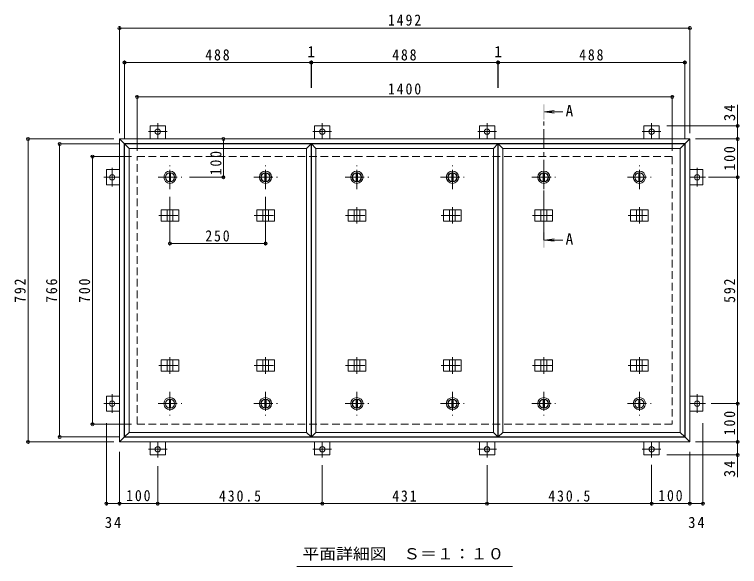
# Model space of a CAD drawing. Units: millimetres at full size, sheet at 1:10. Extents: x -2570 to 2311, y -1962 to 1160.
# Drawn here: x -2108 to -211, y -297 to 1146 of the extents above; entities that cross this region are included whole.
import ezdxf
from ezdxf.enums import TextEntityAlignment as Align

# ---------------------------------------------------------------- set-up
doc = ezdxf.new("R2010")
doc.units = ezdxf.units.MM
doc.header["$LTSCALE"] = 10
doc.header["$PDMODE"] = 32
doc.header["$PDSIZE"] = 8
doc.linetypes.add('CHAIN1', pattern=[8, 5, -1, 1, -1])
doc.linetypes.add('DASHED2', pattern=[3, 2, -1])
for name, color, linetype, lineweight in [('0-1_躯体', 2, 'DASHED2', 9), ('0-2_仕上', 3, 'Continuous', 9), ('0-3_建具', 4, 'Continuous', 9), ('0-5_寸法', 4, 'Continuous', 9), ('0-C', 2, 'Continuous', 9), ('0-E', 3, 'Continuous', 9), ('0-F', 7, 'Continuous', 9)]:
    doc.layers.add(name, color=color, linetype=linetype, lineweight=lineweight)
doc.styles.add('ＭＳ ゴシック', font='')
doc.styles.get('ＭＳ ゴシック').set_extended_font_data('MS Gothic')

msp = doc.modelspace()

# ---------------------------------------------------------------- linework, layer by layer
at = {"layer": '0-1_躯体'}
for p, q in [((-1786.8, 774.52), (-386.8, 774.52)), ((-1786.8, 74.52), (-1786.8, 774.52)), ((-386.8, 774.52), (-386.8, 74.52)), ((-386.8, 74.52), (-1786.8, 74.52))]:
    msp.add_line(p, q, dxfattribs=at)
at = {"layer": '0-2_仕上'}
for p, q in [((-1819.8, 807.52), (-1807.8, 795.52)), ((-1819.8, 41.52), (-1819.8, 807.52)), ((-1819.8, 807.52), (-1331.8, 807.52)), ((-1343.8, 795.52), (-1331.8, 807.52)), ((-1331.8, 41.52), (-1331.8, 807.52)), ((-1330.8, 807.52), (-1318.8, 795.52)), ((-1330.8, 41.52), (-1330.8, 807.52)), ((-1330.8, 807.52), (-842.8, 807.52)), ((-854.8, 795.52), (-842.8, 807.52)), ((-842.8, 41.52), (-842.8, 807.52)), ((-841.8, 807.52), (-829.8, 795.52)), ((-841.8, 41.52), (-841.8, 807.52)), ((-841.8, 807.52), (-353.8, 807.52)), ((-365.8, 795.52), (-353.8, 807.52)), ((-353.8, 41.52), (-353.8, 807.52)), ((-1819.8, 41.52), (-1807.8, 53.52)), ((-1331.8, 41.52), (-1819.8, 41.52)), ((-1343.8, 53.52), (-1807.8, 53.52)), ((-1330.8, 41.52), (-1318.8, 53.52)), ((-842.8, 41.52), (-1330.8, 41.52)), ((-854.8, 53.52), (-1318.8, 53.52)), ((-841.8, 41.52), (-829.8, 53.52)), ((-353.8, 41.52), (-841.8, 41.52)), ((-365.8, 53.52), (-829.8, 53.52))]:
    msp.add_line(p, q, dxfattribs=at)
for points in [[(-1807.8, 53.52), (-1807.8, 795.52), (-1343.8, 795.52)], [(-1331.8, 41.52), (-1343.8, 53.52), (-1343.8, 795.52)], [(-1318.8, 53.52), (-1318.8, 795.52), (-854.8, 795.52)], [(-842.8, 41.52), (-854.8, 53.52), (-854.8, 795.52)], [(-829.8, 53.52), (-829.8, 795.52), (-365.8, 795.52)], [(-353.8, 41.52), (-365.8, 53.52), (-365.8, 795.52)]]:
    msp.add_lwpolyline(points, dxfattribs=at)
at = {"layer": '0-3_建具', "color": 2}
for p, q in [((-1832.8, 820.52), (-1820.8, 808.52)), ((-1832.8, 820.52), (-340.8, 820.52)), ((-1832.8, 28.52), (-1832.8, 820.52)), ((-352.8, 808.52), (-340.8, 820.52)), ((-340.8, 820.52), (-340.8, 28.52)), ((-1820.8, 808.52), (-352.8, 808.52)), ((-1820.8, 40.52), (-1820.8, 808.52)), ((-352.8, 40.52), (-352.8, 808.52)), ((-1820.8, 40.52), (-1832.8, 28.52)), ((-352.8, 40.52), (-1820.8, 40.52)), ((-352.8, 40.52), (-340.8, 28.52)), ((-340.8, 28.52), (-1832.8, 28.52))]:
    msp.add_line(p, q, dxfattribs=at)
at = {"layer": '0-3_建具'}
for p, q in [((-1723.89, 635.52), (-1723.89, 605.52)), ((-1723.89, 635.52), (-1677.71, 635.52)), ((-1708.3, 635.52), (-1708.3, 605.52)), ((-1693.3, 635.52), (-1693.3, 605.52)), ((-1677.71, 635.52), (-1677.71, 605.52)), ((-1473.89, 635.52), (-1473.89, 605.52)), ((-1473.89, 635.52), (-1427.71, 635.52)), ((-1458.3, 635.52), (-1458.3, 605.52)), ((-1443.3, 635.52), (-1443.3, 605.52)), ((-1427.71, 635.52), (-1427.71, 605.52)), ((-1234.89, 635.52), (-1234.89, 605.52)), ((-1234.89, 635.52), (-1188.71, 635.52)), ((-1219.3, 635.52), (-1219.3, 605.52)), ((-1204.3, 635.52), (-1204.3, 605.52)), ((-1188.71, 635.52), (-1188.71, 605.52)), ((-984.89, 635.52), (-984.89, 605.52)), ((-984.89, 635.52), (-938.71, 635.52)), ((-969.3, 635.52), (-969.3, 605.52)), ((-954.3, 635.52), (-954.3, 605.52)), ((-938.71, 635.52), (-938.71, 605.52)), ((-745.89, 635.52), (-745.89, 605.52)), ((-745.89, 635.52), (-699.71, 635.52)), ((-730.3, 635.52), (-730.3, 605.52)), ((-715.3, 635.52), (-715.3, 605.52)), ((-699.71, 635.52), (-699.71, 605.52)), ((-495.89, 635.52), (-495.89, 605.52)), ((-495.89, 635.52), (-449.71, 635.52)), ((-480.3, 635.52), (-480.3, 605.52)), ((-465.3, 635.52), (-465.3, 605.52)), ((-449.71, 635.52), (-449.71, 605.52)), ((-1723.89, 605.52), (-1677.71, 605.52)), ((-1473.89, 605.52), (-1427.71, 605.52)), ((-1234.89, 605.52), (-1188.71, 605.52)), ((-984.89, 605.52), (-938.71, 605.52)), ((-745.89, 605.52), (-699.71, 605.52)), ((-495.89, 605.52), (-449.71, 605.52)), ((-1723.89, 213.52), (-1723.89, 243.52)), ((-1723.89, 243.52), (-1677.71, 243.52)), ((-1708.3, 213.52), (-1708.3, 243.52)), ((-1693.3, 213.52), (-1693.3, 243.52)), ((-1677.71, 213.52), (-1677.71, 243.52)), ((-1473.89, 213.52), (-1473.89, 243.52)), ((-1473.89, 243.52), (-1427.71, 243.52)), ((-1458.3, 213.52), (-1458.3, 243.52)), ((-1443.3, 213.52), (-1443.3, 243.52)), ((-1427.71, 213.52), (-1427.71, 243.52)), ((-1234.89, 213.52), (-1234.89, 243.52)), ((-1234.89, 243.52), (-1188.71, 243.52)), ((-1219.3, 213.52), (-1219.3, 243.52)), ((-1204.3, 213.52), (-1204.3, 243.52)), ((-1188.71, 213.52), (-1188.71, 243.52)), ((-984.89, 213.52), (-984.89, 243.52)), ((-984.89, 243.52), (-938.71, 243.52)), ((-969.3, 213.52), (-969.3, 243.52)), ((-954.3, 213.52), (-954.3, 243.52)), ((-938.71, 213.52), (-938.71, 243.52)), ((-745.89, 213.52), (-745.89, 243.52)), ((-745.89, 243.52), (-699.71, 243.52)), ((-730.3, 213.52), (-730.3, 243.52)), ((-715.3, 213.52), (-715.3, 243.52)), ((-699.71, 213.52), (-699.71, 243.52)), ((-495.89, 213.52), (-495.89, 243.52)), ((-495.89, 243.52), (-449.71, 243.52)), ((-480.3, 213.52), (-480.3, 243.52)), ((-465.3, 213.52), (-465.3, 243.52)), ((-449.71, 213.52), (-449.71, 243.52)), ((-1723.89, 213.52), (-1677.71, 213.52)), ((-1473.89, 213.52), (-1427.71, 213.52)), ((-1234.89, 213.52), (-1188.71, 213.52)), ((-984.89, 213.52), (-938.71, 213.52)), ((-745.89, 213.52), (-699.71, 213.52)), ((-495.89, 213.52), (-449.71, 213.52))]:
    msp.add_line(p, q, dxfattribs=at)
at = {"layer": '0-3_建具', "linetype": 'CHAIN1'}
for p, q in [((-1700.8, 642.63), (-1700.8, 599.4)), ((-1450.8, 642.63), (-1450.8, 599.4)), ((-1211.8, 642.63), (-1211.8, 599.4)), ((-961.8, 642.63), (-961.8, 599.4)), ((-722.8, 642.63), (-722.8, 599.4)), ((-472.8, 642.63), (-472.8, 599.4)), ((-1730.21, 620.52), (-1671.39, 620.52)), ((-1480.21, 620.52), (-1421.39, 620.52)), ((-1241.21, 620.52), (-1182.39, 620.52)), ((-991.21, 620.52), (-932.39, 620.52)), ((-752.21, 620.52), (-693.39, 620.52)), ((-502.21, 620.52), (-443.39, 620.52)), ((-1700.8, 206.4), (-1700.8, 249.64)), ((-1450.8, 206.4), (-1450.8, 249.64)), ((-1211.8, 206.4), (-1211.8, 249.64)), ((-961.8, 206.4), (-961.8, 249.64)), ((-722.8, 206.4), (-722.8, 249.64)), ((-472.8, 206.4), (-472.8, 249.64)), ((-1730.21, 228.52), (-1671.39, 228.52)), ((-1480.21, 228.52), (-1421.39, 228.52)), ((-1241.21, 228.52), (-1182.39, 228.52)), ((-991.21, 228.52), (-932.39, 228.52)), ((-752.21, 228.52), (-693.39, 228.52)), ((-502.21, 228.52), (-443.39, 228.52))]:
    msp.add_line(p, q, dxfattribs=at)
at = {"layer": '0-5_寸法'}
for p, q in [((-720.8, 891.33), (-696.01, 894.6)), ((-720.8, 891.33), (-696.01, 888.07)), ((-720.8, 891.33), (-673.34, 891.33)), ((-720.8, 556.21), (-696.01, 559.47)), ((-720.8, 556.21), (-696.01, 552.95)), ((-720.8, 556.21), (-673.34, 556.21))]:
    msp.add_line(p, q, dxfattribs=at)
at = {"layer": '0-5_寸法', "linetype": 'CHAIN1'}
msp.add_line((-722.8, 556.21), (-722.8, 871.33), dxfattribs=at)
at = {"layer": '0-5_寸法', "color": 7}
msp.add_line((-1369.33, -297.26), (-804.27, -297.26), dxfattribs=at)
at = {"layer": '0-5_寸法'}
for points in [[(-720.8, 911.33), (-724.8, 911.33), (-720.8, 871.33), (-724.8, 871.33)], [(-720.8, 536.21), (-724.8, 536.21), (-720.8, 576.21), (-724.8, 576.21)]]:
    msp.add_solid(points, dxfattribs=at)
at = {"layer": '0-C', "linetype": 'CHAIN1'}
for p, q in [((-1700.8, 689.52), (-1700.8, 751.52)), ((-1450.8, 689.52), (-1450.8, 751.52)), ((-1211.8, 689.52), (-1211.8, 751.52)), ((-961.8, 689.52), (-961.8, 751.52)), ((-722.8, 689.52), (-722.8, 751.52)), ((-472.8, 689.52), (-472.8, 751.52)), ((-1731.8, 720.52), (-1669.8, 720.52)), ((-1481.8, 720.52), (-1419.8, 720.52)), ((-1242.8, 720.52), (-1180.8, 720.52)), ((-992.8, 720.52), (-930.8, 720.52)), ((-753.8, 720.52), (-691.8, 720.52)), ((-503.8, 720.52), (-441.8, 720.52)), ((-1700.8, 159.52), (-1700.8, 97.52)), ((-1450.8, 159.52), (-1450.8, 97.52)), ((-1211.8, 159.52), (-1211.8, 97.52)), ((-961.8, 159.52), (-961.8, 97.52)), ((-722.8, 159.52), (-722.8, 97.52)), ((-472.8, 159.52), (-472.8, 97.52)), ((-1731.8, 128.52), (-1669.8, 128.52)), ((-1481.8, 128.52), (-1419.8, 128.52)), ((-1242.8, 128.52), (-1180.8, 128.52)), ((-992.8, 128.52), (-930.8, 128.52)), ((-753.8, 128.52), (-691.8, 128.52)), ((-503.8, 128.52), (-441.8, 128.52))]:
    msp.add_line(p, q, dxfattribs=at)
at = {"layer": '0-C'}
for p, q in [((-1702.3, 731.92), (-1702.3, 709.12)), ((-1699.3, 731.92), (-1699.3, 709.12)), ((-1452.3, 731.92), (-1452.3, 709.12)), ((-1449.3, 731.92), (-1449.3, 709.12)), ((-1213.3, 731.92), (-1213.3, 709.12)), ((-1210.3, 731.92), (-1210.3, 709.12)), ((-963.3, 731.92), (-963.3, 709.12)), ((-960.3, 731.92), (-960.3, 709.12)), ((-724.3, 731.92), (-724.3, 709.12)), ((-721.3, 731.92), (-721.3, 709.12)), ((-474.3, 731.92), (-474.3, 709.12)), ((-471.3, 731.92), (-471.3, 709.12)), ((-1702.3, 117.11), (-1702.3, 139.92)), ((-1699.3, 117.11), (-1699.3, 139.92)), ((-1452.3, 117.11), (-1452.3, 139.92)), ((-1449.3, 117.11), (-1449.3, 139.92)), ((-1213.3, 117.11), (-1213.3, 139.92)), ((-1210.3, 117.11), (-1210.3, 139.92)), ((-963.3, 117.11), (-963.3, 139.92)), ((-960.3, 117.11), (-960.3, 139.92)), ((-724.3, 117.11), (-724.3, 139.92)), ((-721.3, 117.11), (-721.3, 139.92)), ((-474.3, 117.11), (-474.3, 139.92)), ((-471.3, 117.11), (-471.3, 139.92))]:
    msp.add_line(p, q, dxfattribs=at)
for centre, radius in [((-1700.8, 720.52), 16), ((-1700.8, 720.52), 12), ((-1700.8, 720.52), 11.5), ((-1450.8, 720.52), 16), ((-1450.8, 720.52), 12), ((-1450.8, 720.52), 11.5), ((-1211.8, 720.52), 16), ((-1211.8, 720.52), 12), ((-1211.8, 720.52), 11.5), ((-961.8, 720.52), 16), ((-961.8, 720.52), 12), ((-961.8, 720.52), 11.5), ((-722.8, 720.52), 16), ((-722.8, 720.52), 12), ((-722.8, 720.52), 11.5), ((-472.8, 720.52), 16), ((-472.8, 720.52), 12), ((-472.8, 720.52), 11.5), ((-1700.8, 128.52), 16), ((-1700.8, 128.52), 12), ((-1700.8, 128.52), 11.5), ((-1450.8, 128.52), 16), ((-1450.8, 128.52), 12), ((-1450.8, 128.52), 11.5), ((-1211.8, 128.52), 16), ((-1211.8, 128.52), 12), ((-1211.8, 128.52), 11.5), ((-961.8, 128.52), 16), ((-961.8, 128.52), 12), ((-961.8, 128.52), 11.5), ((-722.8, 128.52), 16), ((-722.8, 128.52), 12), ((-722.8, 128.52), 11.5), ((-472.8, 128.52), 16), ((-472.8, 128.52), 12), ((-472.8, 128.52), 11.5)]:
    msp.add_circle(centre, radius, dxfattribs=at)
at = {"layer": '0-E'}
for p, q in [((-1752.8, 854.72), (-1712.8, 854.72)), ((-1752.8, 854.72), (-1752.8, 820.52)), ((-1712.8, 854.72), (-1712.8, 820.52)), ((-1322.3, 854.72), (-1282.3, 854.72)), ((-1322.3, 854.72), (-1322.3, 820.52)), ((-1282.3, 854.72), (-1282.3, 820.52)), ((-891.3, 854.72), (-851.3, 854.72)), ((-891.3, 854.72), (-891.3, 820.52)), ((-851.3, 854.72), (-851.3, 820.52)), ((-460.8, 854.72), (-420.8, 854.72)), ((-460.8, 854.72), (-460.8, 820.52)), ((-420.8, 854.72), (-420.8, 820.52)), ((-1867, 700.52), (-1867, 740.52)), ((-1867, 740.52), (-1832.8, 740.52)), ((-306.6, 740.52), (-340.8, 740.52)), ((-306.6, 740.52), (-306.6, 700.52)), ((-1867, 700.52), (-1832.8, 700.52)), ((-306.6, 700.52), (-340.8, 700.52)), ((-1867, 108.52), (-1867, 148.52)), ((-1867, 148.52), (-1832.8, 148.52)), ((-306.6, 148.52), (-340.8, 148.52)), ((-306.6, 148.52), (-306.6, 108.52)), ((-1867, 108.52), (-1832.8, 108.52)), ((-306.6, 108.52), (-340.8, 108.52)), ((-1752.8, -5.68), (-1752.8, 28.52)), ((-1712.8, -5.68), (-1712.8, 28.52)), ((-1322.3, -5.68), (-1322.3, 28.52)), ((-1282.3, -5.68), (-1282.3, 28.52)), ((-891.3, -5.68), (-891.3, 28.52)), ((-851.3, -5.68), (-851.3, 28.52)), ((-460.8, -5.68), (-460.8, 28.52)), ((-420.8, -5.68), (-420.8, 28.52)), ((-1712.8, -5.68), (-1752.8, -5.68)), ((-1282.3, -5.68), (-1322.3, -5.68)), ((-851.3, -5.68), (-891.3, -5.68)), ((-420.8, -5.68), (-460.8, -5.68))]:
    msp.add_line(p, q, dxfattribs=at)
at = {"layer": '0-E', "linetype": 'CHAIN1'}
for p, q in [((-1732.8, 861.69), (-1732.8, 820.52)), ((-1302.3, 861.69), (-1302.3, 820.52)), ((-871.3, 861.69), (-871.3, 820.52)), ((-440.8, 861.69), (-440.8, 820.52)), ((-1708.42, 839.72), (-1757.18, 839.72)), ((-1277.92, 839.72), (-1326.68, 839.72)), ((-846.92, 839.72), (-895.68, 839.72)), ((-416.42, 839.72), (-465.18, 839.72)), ((-1852, 744.89), (-1852, 696.14)), ((-321.6, 696.14), (-321.6, 744.89)), ((-1873.97, 720.52), (-1832.8, 720.52)), ((-299.63, 720.52), (-340.8, 720.52)), ((-1852, 152.89), (-1852, 104.14)), ((-321.6, 104.14), (-321.6, 152.89)), ((-1873.97, 128.52), (-1832.8, 128.52)), ((-299.63, 128.52), (-340.8, 128.52)), ((-1732.8, -12.66), (-1732.8, 28.52)), ((-1302.3, -12.66), (-1302.3, 28.52)), ((-871.3, -12.66), (-871.3, 28.52)), ((-440.8, -12.66), (-440.8, 28.52)), ((-1757.18, 9.32), (-1708.42, 9.32)), ((-1326.68, 9.32), (-1277.92, 9.32)), ((-895.68, 9.32), (-846.92, 9.32)), ((-465.18, 9.32), (-416.42, 9.32))]:
    msp.add_line(p, q, dxfattribs=at)
at = {"layer": '0-E'}
for centre in [(-1732.8, 839.72), (-1302.3, 839.72), (-871.3, 839.72), (-440.8, 839.72), (-1852, 720.52), (-321.6, 720.52), (-1852, 128.52), (-321.6, 128.52), (-1732.8, 9.32), (-1302.3, 9.32), (-871.3, 9.32), (-440.8, 9.32)]:
    msp.add_circle(centre, 7, dxfattribs=at)
at = {"layer": '0-F'}
for p, q in [((-1832.8, 835.52), (-1832.8, 1115.52)), ((-1832.8, 1110.52), (-340.8, 1110.52)), ((-340.8, 835.52), (-340.8, 1115.52)), ((-1819.8, 822.52), (-1819.8, 1025.52)), ((-353.8, 822.52), (-353.8, 1025.52)), ((-1819.8, 1020.52), (-1331.8, 1020.52)), ((-1331.8, 1023.52), (-1331.8, 953.94)), ((-1331.8, 1020.52), (-1330.8, 1020.52)), ((-1330.8, 1023.52), (-1330.8, 953.94)), ((-1330.8, 1020.52), (-842.8, 1020.52)), ((-842.8, 1023.52), (-842.8, 953.94)), ((-842.8, 1020.52), (-841.8, 1020.52)), ((-841.8, 1023.52), (-841.8, 953.94)), ((-841.8, 1020.52), (-353.8, 1020.52)), ((-1786.8, 789.52), (-1786.8, 935.52)), ((-1786.8, 930.52), (-386.8, 930.52)), ((-386.8, 789.52), (-386.8, 935.52)), ((-215.82, 854.72), (-215.82, 909.9)), ((-210.82, 854.72), (-400.8, 854.72)), ((-215.82, 820.52), (-215.82, 854.72)), ((-1847.8, 820.52), (-2077.06, 820.52)), ((-2072.06, 28.52), (-2072.06, 820.52)), ((-1560.88, 820.52), (-1560.88, 720.52)), ((-325.8, 820.52), (-210.82, 820.52)), ((-215.82, 720.52), (-215.82, 820.52)), ((-1834.8, 807.52), (-1994.59, 807.52)), ((-1989.59, 41.52), (-1989.59, 807.52)), ((-1801.8, 774.52), (-1908.42, 774.52)), ((-1903.42, 74.52), (-1903.42, 774.52)), ((-1557.88, 720.52), (-1649.8, 720.52)), ((-291.87, 720.52), (-210.82, 720.52)), ((-215.82, 128.52), (-215.82, 720.52)), ((-1700.8, 544.22), (-1700.8, 669.52)), ((-1450.8, 544.22), (-1450.8, 669.52)), ((-1700.8, 547.22), (-1450.8, 547.22)), ((-285.28, 128.52), (-210.82, 128.52)), ((-215.82, 28.52), (-215.82, 128.52)), ((-1867, -137.85), (-1867, 77.31)), ((-306.6, -137.85), (-306.6, 77.31)), ((-1801.8, 74.52), (-1908.42, 74.52)), ((-1834.8, 41.52), (-1994.59, 41.52)), ((-1847.8, 28.52), (-2077.06, 28.52)), ((-325.8, 28.52), (-210.82, 28.52)), ((-215.82, 28.52), (-215.82, -5.68)), ((-1832.8, 2.31), (-1832.8, -137.85)), ((-340.8, 2.31), (-340.8, -137.85)), ((-210.82, -5.68), (-400.8, -5.68)), ((-215.82, -5.68), (-215.82, -63.63)), ((-1732.8, -34.99), (-1732.8, -137.85)), ((-1302.3, -135.85), (-1302.3, -32.66)), ((-871.3, -135.85), (-871.3, -32.66)), ((-440.8, -31.62), (-440.8, -137.85)), ((-1867, -132.85), (-1832.8, -132.85)), ((-1832.8, -132.85), (-1732.8, -132.85)), ((-1732.8, -132.85), (-1302.3, -132.85)), ((-1302.3, -132.85), (-871.3, -132.85)), ((-871.3, -132.85), (-440.8, -132.85)), ((-440.8, -132.85), (-340.8, -132.85)), ((-340.8, -132.85), (-306.6, -132.85))]:
    msp.add_line(p, q, dxfattribs=at)
for p in [(-1832.8, 1110.52), (-340.8, 1110.52), (-1819.8, 1020.52), (-1331.8, 1020.52), (-1330.8, 1020.52), (-842.8, 1020.52), (-841.8, 1020.52), (-353.8, 1020.52), (-1786.8, 930.52), (-386.8, 930.52), (-215.82, 854.72), (-2072.06, 820.52), (-1560.88, 820.52), (-215.82, 820.52), (-1989.59, 807.52), (-1903.42, 774.52), (-1560.88, 720.52), (-215.82, 720.52), (-1700.8, 547.22), (-1450.8, 547.22), (-215.82, 128.52), (-1903.42, 74.52), (-1989.59, 41.52), (-2072.06, 28.52), (-215.82, 28.52), (-215.82, -5.68), (-1867, -132.85), (-1832.8, -132.85), (-1732.8, -132.85), (-1302.3, -132.85), (-871.3, -132.85), (-440.8, -132.85), (-340.8, -132.85), (-306.6, -132.85)]:
    msp.add_point(p, dxfattribs=at)

# ---------------------------------------------------------------- texts
at = {"layer": '0-5_寸法', "color": 2, "style": 'ＭＳ ゴシック'}
for p in [(-665.77, 870.94), (-665.77, 535.81)]:
    msp.add_text('A', height=29.33, dxfattribs=at).set_placement(p, align=Align.BOTTOM_LEFT)
at = {"layer": '0-5_寸法', "color": 2, "style": 'ＭＳ ゴシック', "width": 1.1}
msp.add_text('平面詳細図\u3000Ｓ＝１：１０', height=29.33, dxfattribs=at).set_placement((-1354.3, -287.45), align=Align.BOTTOM_LEFT)
at = {"layer": '0-F', "color": 2, "style": 'ＭＳ ゴシック'}
for p in [(-1341.3, 1025.52), (-852.3, 1025.52)]:
    msp.add_text('1', height=29.33, dxfattribs=at).set_placement(p, align=Align.BOTTOM_LEFT)
at = {"layer": '0-F', "color": 2, "char_height": 29.33, "attachment_point": 7, "style": 'ＭＳ ゴシック'}
for s, insert in [('\\T1.28;\\W0.9;1492', (-1130.55, 1116.52)), ('\\T1.27;\\W0.9;488', (-1608.3, 1025.52)), ('\\T1.27;\\W0.9;488', (-1119.3, 1025.52)), ('\\T1.27;\\W0.9;488', (-630.3, 1025.52)), ('\\T1.28;\\W0.9;1400', (-1130.55, 936.52)), ('\\T1.27;\\W0.9;250', (-1608.3, 552.22)), ('\\T1.27;\\W0.9;100', (-1815.3, -126.85)), ('\\T1.28;\\W0.9;430.5', (-1572.55, -127.85)), ('\\T1.27;\\W0.9;431', (-1119.3, -127.85)), ('\\T1.28;\\W0.9;430.5', (-711.05, -127.85)), ('\\T1.27;\\W0.9;100', (-423.3, -126.85)), ('\\T1.27;\\W0.95;34', (-1871.15, -197.07)), ('\\T1.27;\\W0.95;34', (-344.95, -197.07))]:
    msp.add_mtext(s, dxfattribs=dict(at, insert=insert))
at = {"layer": '0-F', "color": 2, "char_height": 29.33, "attachment_point": 7, "rotation": 90, "style": 'ＭＳ ゴシック'}
for s, insert in [('\\T1.27;\\W0.95;34', (-221.82, 867.4)), ('\\T1.27;\\W0.9;100', (-221.82, 738.02)), ('\\T1.27;\\W0.9;100', (-1565.88, 725.61)), ('\\T1.27;\\W0.9;792', (-2078.06, 392.02)), ('\\T1.27;\\W0.9;766', (-1995.59, 392.02)), ('\\T1.27;\\W0.9;700', (-1909.42, 392.02)), ('\\T1.27;\\W0.9;592', (-221.82, 392.02)), ('\\T1.27;\\W0.9;100', (-221.82, 46.02)), ('\\T1.27;\\W0.95;34', (-221.82, -63.63))]:
    msp.add_mtext(s, dxfattribs=dict(at, insert=insert))

doc.saveas('drawing.dxf')
